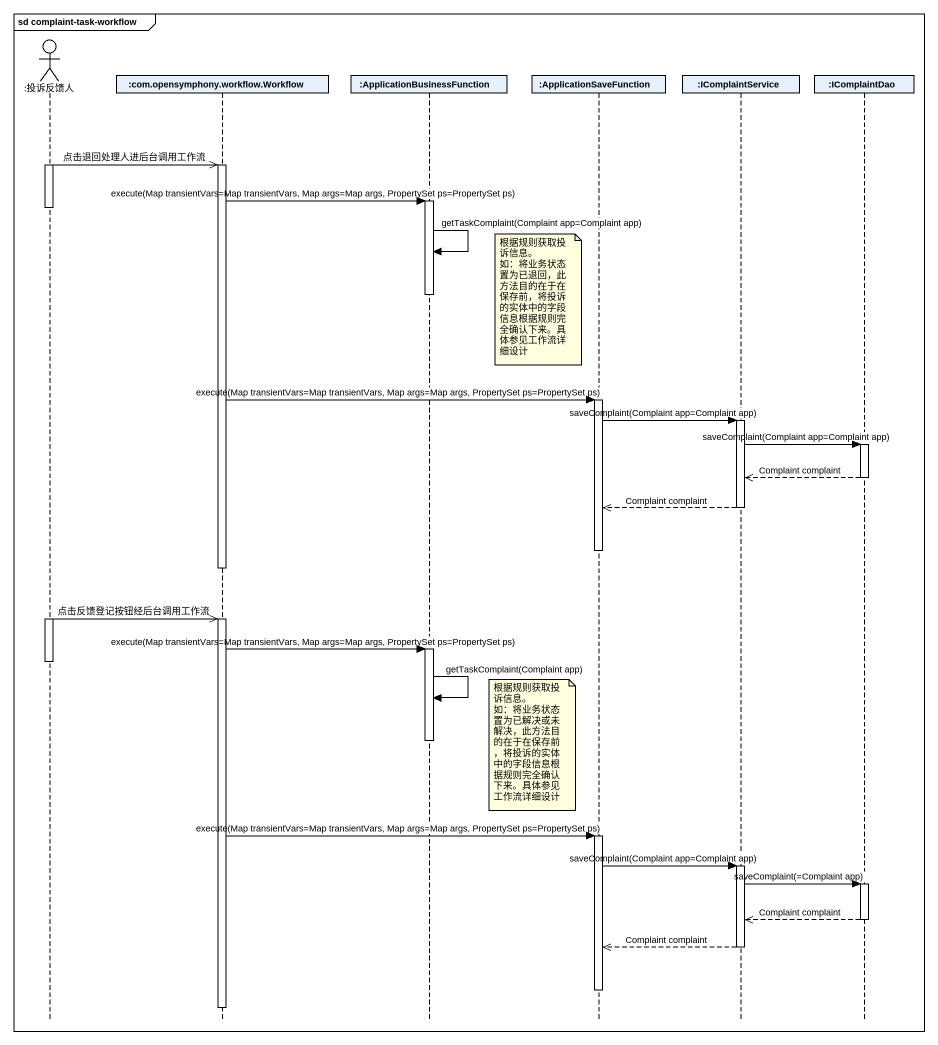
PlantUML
@startuml
mainframe sd complaint-task-workflow
hide footbox
actor ":投诉反馈人" as 投诉反馈人
participant ":com.opensymphony.workflow.Workflow" as com_opensymphony_workflow
participant ":ApplicationBusinessFunction" as ApplicationBusinessFunction
participant ":ApplicationSaveFunction" as ApplicationSaveFunction
participant ":IComplaintService" as IComplaintService
participant ":IComplaintDao" as IComplaintDao

activate 投诉反馈人
投诉反馈人 ->> com_opensymphony_workflow : 点击退回处理人进后台调用工作流
activate com_opensymphony_workflow
com_opensymphony_workflow -> ApplicationBusinessFunction : execute(Map transientVars=Map transientVars, Map args=Map args, PropertySet ps=PropertySet ps)
activate ApplicationBusinessFunction
deactivate 投诉反馈人
ApplicationBusinessFunction -> ApplicationBusinessFunction : getTaskComplaint(Complaint app=Complaint app)
deactivate ApplicationBusinessFunction
note left of ApplicationSaveFunction
  根据规则获取投诉信息。
  如：将业务状态置为已退回，此方法目的在于在保存前，将投诉的实体中的字段信息根据规则完全确认下来。具体参见工作流详细设计
end note
com_opensymphony_workflow -> ApplicationSaveFunction : execute(Map transientVars=Map transientVars, Map args=Map args, PropertySet ps=PropertySet ps)
activate ApplicationSaveFunction
ApplicationSaveFunction -> IComplaintService : saveComplaint(Complaint app=Complaint app)
activate IComplaintService
IComplaintService -> IComplaintDao : saveComplaint(Complaint app=Complaint app)
activate IComplaintDao
IComplaintDao -->> IComplaintService : Complaint complaint
deactivate IComplaintDao
IComplaintService -->> ApplicationSaveFunction : Complaint complaint
deactivate IComplaintService
deactivate ApplicationSaveFunction
deactivate com_opensymphony_workflow
activate 投诉反馈人
投诉反馈人 ->> com_opensymphony_workflow : 点击反馈登记按钮经后台调用工作流
activate com_opensymphony_workflow
com_opensymphony_workflow -> ApplicationBusinessFunction : execute(Map transientVars=Map transientVars, Map args=Map args, PropertySet ps=PropertySet ps)
activate ApplicationBusinessFunction
deactivate 投诉反馈人
ApplicationBusinessFunction -> ApplicationBusinessFunction : getTaskComplaint(Complaint app)
deactivate ApplicationBusinessFunction
note left of ApplicationSaveFunction
  根据规则获取投诉信息。
  如：将业务状态置为已解决或未解决，此方法目的在于在保存前，将投诉的实体中的字段信息根据规则完全确认下来。具体参见工作流详细设计
end note
com_opensymphony_workflow -> ApplicationSaveFunction : execute(Map transientVars=Map transientVars, Map args=Map args, PropertySet ps=PropertySet ps)
activate ApplicationSaveFunction
ApplicationSaveFunction -> IComplaintService : saveComplaint(Complaint app=Complaint app)
activate IComplaintService
IComplaintService -> IComplaintDao : saveComplaint(=Complaint app)
activate IComplaintDao
IComplaintDao -->> IComplaintService : Complaint complaint
deactivate IComplaintDao
IComplaintService -->> ApplicationSaveFunction : Complaint complaint
deactivate IComplaintService
deactivate ApplicationSaveFunction
deactivate com_opensymphony_workflow
@enduml
